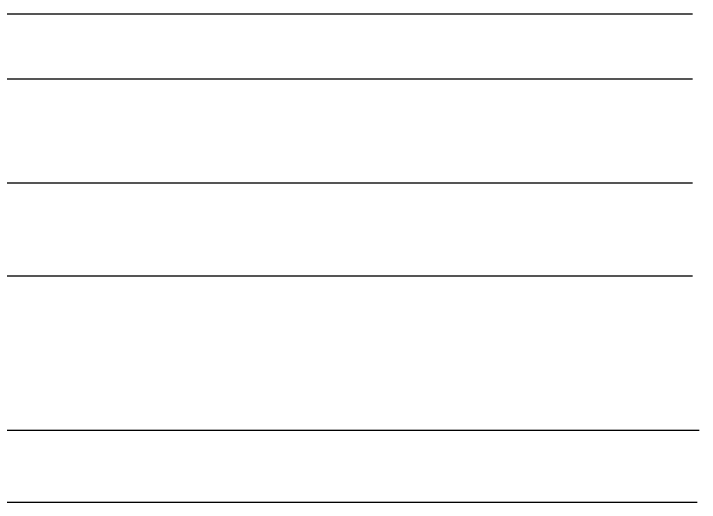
# Model space of a CAD drawing. Header units: millimetres. Extents: x -44117 to 256353, y -2095463 to 65325.
# Drawn here: x 150595 to 196957, y -12578 to 20443 of the extents above; entities that cross this region are included whole.
import ezdxf

# ---------------------------------------------------------------- set-up
doc = ezdxf.new("R2010")
doc.units = ezdxf.units.MM
doc.header["$LTSCALE"] = 10

msp = doc.modelspace()

# ---------------------------------------------------------------- linework, layer by layer
at = {"color": 1}
for p, q in [((104231.63685, 20443.43909), (196500.78371, 20443.43909)), ((104231.63685, 16045.94859), (196500.78371, 16045.94859)), ((104231.63685, 9015.48714), (196500.78371, 9015.48714)), ((104231.63685, 2728.13641), (196500.78371, 2728.13641)), ((104688.33036, -7710.57249), (196957.47723, -7710.57249)), ((104535.41959, -12578.23215), (196804.56645, -12578.23215))]:
    msp.add_line(p, q, dxfattribs=at)

doc.saveas('drawing.dxf')
